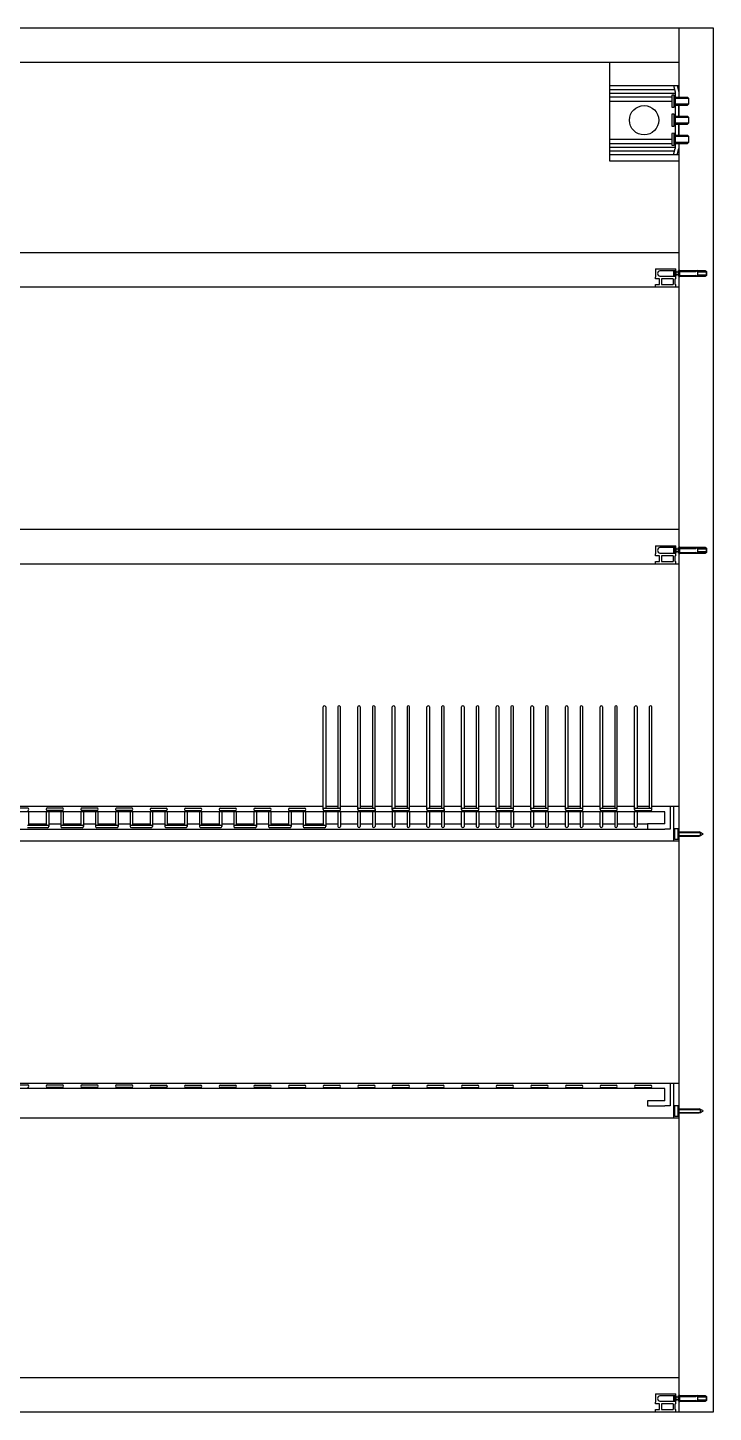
# Model space of a CAD drawing. Header units: millimetres. Extents: x 6463 to 6784, y 3596 to 3917.
# Drawn here: x 6743.9 to 6783.6, y 3715.3 to 3795.3 of the extents above; entities that cross this region are included whole.
import ezdxf

# ---------------------------------------------------------------- set-up
doc = ezdxf.new("R2010")
doc.units = ezdxf.units.MM
doc.layers.add('viti', color=5, linetype='Continuous')

msp = doc.modelspace()

# ---------------------------------------------------------------- linework, layer by layer
for p, q in [((6703.552, 3795.268), (6783.552, 3795.268)), ((6781.552, 3795.268), (6781.552, 3791.263)), ((6783.552, 3795.268), (6783.552, 3715.268)), ((6705.552, 3793.268), (6781.552, 3793.268)), ((6777.552, 3793.268), (6777.552, 3787.567)), ((6781.552, 3790.792), (6781.552, 3790.158)), ((6781.552, 3789.687), (6781.552, 3789.054)), ((6781.552, 3788.583), (6781.552, 3715.268)), ((6777.552, 3787.567), (6781.552, 3787.567)), ((6781.552, 3782.268), (6705.552, 3782.268)), ((6781.552, 3780.268), (6705.552, 3780.268)), ((6781.552, 3766.268), (6705.552, 3766.268)), ((6781.552, 3764.268), (6705.552, 3764.268)), ((6761.005, 3750.096), (6761.005, 3756.026)), ((6761.155, 3756.026), (6761.155, 3750.171)), ((6761.855, 3756.026), (6761.855, 3750.171)), ((6762.005, 3750.096), (6762.005, 3756.026)), ((6763.005, 3750.096), (6763.005, 3756.026)), ((6763.155, 3756.026), (6763.155, 3750.171)), ((6763.855, 3756.026), (6763.855, 3750.171)), ((6764.005, 3750.096), (6764.005, 3756.026)), ((6765.005, 3750.096), (6765.005, 3756.026)), ((6765.155, 3756.026), (6765.155, 3750.171)), ((6765.855, 3756.026), (6765.855, 3750.171)), ((6766.005, 3750.096), (6766.005, 3756.026)), ((6767.005, 3750.096), (6767.005, 3756.026)), ((6767.155, 3756.026), (6767.155, 3750.171)), ((6767.855, 3756.026), (6767.855, 3750.171)), ((6768.005, 3750.096), (6768.005, 3756.026)), ((6769.005, 3750.095), (6769.005, 3756.026)), ((6769.155, 3756.026), (6769.155, 3750.17)), ((6769.855, 3756.026), (6769.855, 3750.17)), ((6770.005, 3750.095), (6770.005, 3756.026)), ((6771.005, 3750.095), (6771.005, 3756.026)), ((6771.155, 3756.026), (6771.155, 3750.17)), ((6771.855, 3756.026), (6771.855, 3750.17)), ((6772.005, 3750.095), (6772.005, 3756.026)), ((6773.005, 3750.095), (6773.005, 3756.026)), ((6773.155, 3756.026), (6773.155, 3750.17)), ((6773.855, 3756.026), (6773.855, 3750.17)), ((6774.005, 3750.095), (6774.005, 3756.026)), ((6775.005, 3750.095), (6775.005, 3756.026)), ((6775.155, 3756.026), (6775.155, 3750.17)), ((6775.855, 3756.026), (6775.855, 3750.17)), ((6776.005, 3750.095), (6776.005, 3756.026)), ((6777.005, 3750.095), (6777.005, 3756.026)), ((6777.155, 3756.026), (6777.155, 3750.17)), ((6777.855, 3756.026), (6777.855, 3750.17)), ((6778.005, 3750.095), (6778.005, 3756.026)), ((6779.005, 3750.095), (6779.005, 3756.026)), ((6779.155, 3756.026), (6779.155, 3750.17)), ((6779.855, 3756.026), (6779.855, 3750.17)), ((6780.005, 3750.095), (6780.005, 3756.026)), ((6780.752, 3749.968), (6707.856, 3749.968)), ((6761.005, 3750.268), (6726.006, 3750.268)), ((6743.075, 3750.184), (6743.936, 3750.184)), ((6744.006, 3749.193), (6744.006, 3749.968)), ((6745.006, 3750.118), (6745.006, 3750.1)), ((6745.006, 3749.968), (6745.006, 3749.193)), ((6745.075, 3750.184), (6745.936, 3750.184)), ((6745.936, 3750.034), (6745.075, 3750.034)), ((6745.156, 3749.968), (6745.156, 3749.118)), ((6745.856, 3749.968), (6745.856, 3749.118)), ((6746.006, 3749.193), (6746.006, 3749.968)), ((6747.006, 3750.118), (6747.006, 3750.1)), ((6747.006, 3749.968), (6747.006, 3749.193)), ((6747.075, 3750.184), (6747.936, 3750.184)), ((6747.936, 3750.034), (6747.075, 3750.034)), ((6747.156, 3749.968), (6747.156, 3749.118)), ((6747.856, 3749.968), (6747.856, 3749.118)), ((6748.006, 3749.193), (6748.006, 3749.968)), ((6749.006, 3750.118), (6749.006, 3750.1)), ((6749.006, 3749.968), (6749.006, 3749.193)), ((6749.075, 3750.184), (6749.936, 3750.184)), ((6749.936, 3750.034), (6749.075, 3750.034)), ((6749.156, 3749.968), (6749.156, 3749.118)), ((6749.856, 3749.968), (6749.856, 3749.118)), ((6750.006, 3749.193), (6750.006, 3749.968)), ((6751.006, 3750.118), (6751.006, 3750.09)), ((6751.006, 3749.968), (6751.006, 3749.193)), ((6751.074, 3750.177), (6751.936, 3750.177)), ((6751.936, 3750.027), (6751.074, 3750.027)), ((6751.156, 3749.968), (6751.156, 3749.118)), ((6751.856, 3749.968), (6751.856, 3749.118)), ((6752.006, 3749.193), (6752.006, 3749.968)), ((6753.006, 3750.118), (6753.006, 3750.09)), ((6753.006, 3749.968), (6753.006, 3749.193)), ((6753.074, 3750.177), (6753.936, 3750.177)), ((6753.936, 3750.027), (6753.074, 3750.027)), ((6753.156, 3749.968), (6753.156, 3749.118)), ((6753.856, 3749.968), (6753.856, 3749.118)), ((6754.006, 3749.193), (6754.006, 3749.968)), ((6755.006, 3750.118), (6755.006, 3750.09)), ((6755.006, 3749.968), (6755.006, 3749.193)), ((6755.074, 3750.177), (6755.936, 3750.177)), ((6755.936, 3750.027), (6755.074, 3750.027)), ((6755.156, 3749.968), (6755.156, 3749.118)), ((6755.856, 3749.968), (6755.856, 3749.118)), ((6756.006, 3749.193), (6756.006, 3749.968)), ((6757.006, 3750.118), (6757.006, 3750.09)), ((6757.006, 3749.968), (6757.006, 3749.193)), ((6757.074, 3750.177), (6757.936, 3750.177)), ((6757.936, 3750.027), (6757.074, 3750.027)), ((6757.156, 3749.968), (6757.156, 3749.118)), ((6757.856, 3749.968), (6757.856, 3749.118)), ((6758.006, 3749.193), (6758.006, 3749.968)), ((6759.006, 3750.109), (6759.006, 3750.082)), ((6759.006, 3749.968), (6759.006, 3749.193)), ((6759.074, 3750.17), (6759.936, 3750.17)), ((6759.936, 3750.02), (6759.074, 3750.02)), ((6759.156, 3749.968), (6759.156, 3749.118)), ((6759.856, 3749.968), (6759.856, 3749.118)), ((6760.006, 3749.193), (6760.006, 3749.968)), ((6761.006, 3750.118), (6761.006, 3750.082)), ((6761.006, 3749.968), (6761.006, 3749.193)), ((6761.074, 3750.17), (6761.936, 3750.17)), ((6761.936, 3750.02), (6761.074, 3750.02)), ((6761.855, 3750.268), (6761.155, 3750.268)), ((6761.156, 3749.968), (6761.156, 3749.118)), ((6761.856, 3749.968), (6761.856, 3749.118)), ((6763.005, 3750.268), (6762.005, 3750.268)), ((6762.006, 3749.968), (6762.006, 3749.118)), ((6763.006, 3750.109), (6763.006, 3750.082)), ((6763.006, 3749.118), (6763.006, 3749.968)), ((6763.074, 3750.17), (6763.936, 3750.17)), ((6763.936, 3750.02), (6763.074, 3750.02)), ((6763.855, 3750.268), (6763.155, 3750.268)), ((6763.156, 3749.968), (6763.156, 3749.118)), ((6763.856, 3750.043), (6763.856, 3749.118)), ((6765.005, 3750.268), (6764.005, 3750.268)), ((6764.006, 3750.118), (6764.006, 3749.118)), ((6765.006, 3749.118), (6765.006, 3750.118)), ((6765.006, 3750.109), (6765.006, 3750.082)), ((6765.074, 3750.17), (6765.936, 3750.17)), ((6765.936, 3750.02), (6765.074, 3750.02)), ((6765.855, 3750.268), (6765.155, 3750.268)), ((6765.156, 3750.043), (6765.156, 3749.118)), ((6765.856, 3749.968), (6765.856, 3749.118)), ((6767.005, 3750.268), (6766.005, 3750.268)), ((6766.006, 3749.968), (6766.006, 3749.118)), ((6767.006, 3750.121), (6767.006, 3750.082)), ((6767.006, 3749.118), (6767.006, 3749.968)), ((6767.074, 3750.17), (6767.936, 3750.17)), ((6767.936, 3750.02), (6767.074, 3750.02)), ((6767.855, 3750.268), (6767.155, 3750.268)), ((6767.156, 3749.968), (6767.156, 3749.118)), ((6767.856, 3750.043), (6767.856, 3749.118)), ((6769.005, 3750.268), (6768.005, 3750.268)), ((6768.006, 3750.118), (6768.006, 3749.118)), ((6769.006, 3749.118), (6769.006, 3749.968)), ((6769.074, 3750.17), (6769.936, 3750.17)), ((6769.936, 3750.02), (6769.074, 3750.02)), ((6769.855, 3750.268), (6769.155, 3750.268)), ((6769.156, 3749.968), (6769.156, 3749.118)), ((6769.856, 3749.968), (6769.856, 3749.118)), ((6771.005, 3750.268), (6770.005, 3750.268)), ((6770.006, 3749.968), (6770.006, 3749.118)), ((6771.006, 3749.118), (6771.006, 3749.968)), ((6771.074, 3750.17), (6771.936, 3750.17)), ((6771.936, 3750.02), (6771.074, 3750.02)), ((6771.855, 3750.268), (6771.155, 3750.268)), ((6771.156, 3749.968), (6771.156, 3749.118)), ((6771.856, 3749.968), (6771.856, 3749.118)), ((6773.005, 3750.268), (6772.005, 3750.268)), ((6772.006, 3749.968), (6772.006, 3749.118)), ((6773.006, 3749.118), (6773.006, 3749.968)), ((6773.074, 3750.17), (6773.936, 3750.17)), ((6773.936, 3750.02), (6773.074, 3750.02)), ((6773.855, 3750.268), (6773.155, 3750.268)), ((6773.156, 3749.968), (6773.156, 3749.118)), ((6773.856, 3749.968), (6773.856, 3749.118)), ((6775.005, 3750.268), (6774.005, 3750.268)), ((6774.006, 3749.968), (6774.006, 3749.118)), ((6775.006, 3749.118), (6775.006, 3749.968)), ((6775.074, 3750.17), (6775.936, 3750.17)), ((6775.936, 3750.02), (6775.074, 3750.02)), ((6775.855, 3750.268), (6775.155, 3750.268)), ((6775.156, 3749.968), (6775.156, 3749.118)), ((6775.856, 3749.968), (6775.856, 3749.118)), ((6777.005, 3750.268), (6776.005, 3750.268)), ((6776.006, 3749.968), (6776.006, 3749.118)), ((6777.006, 3750.109), (6777.006, 3750.082)), ((6777.006, 3749.118), (6777.006, 3749.968)), ((6777.074, 3750.17), (6777.936, 3750.17)), ((6777.936, 3750.02), (6777.074, 3750.02)), ((6777.855, 3750.268), (6777.155, 3750.268)), ((6777.156, 3749.968), (6777.156, 3749.118)), ((6777.856, 3749.968), (6777.856, 3749.118)), ((6779.005, 3750.268), (6778.005, 3750.268)), ((6778.006, 3749.968), (6778.006, 3749.118)), ((6779.006, 3749.118), (6779.006, 3749.968)), ((6779.074, 3750.17), (6779.936, 3750.17)), ((6779.936, 3750.02), (6779.074, 3750.02)), ((6779.855, 3750.268), (6779.155, 3750.268)), ((6779.156, 3749.968), (6779.156, 3749.118)), ((6781.552, 3750.268), (6780.005, 3750.268)), ((6780.752, 3749.268), (6780.752, 3749.968)), ((6781.052, 3750.268), (6781.052, 3748.968)), ((6781.252, 3750.268), (6781.252, 3748.268)), ((6707.352, 3748.968), (6779.752, 3748.968)), ((6743.925, 3749.193), (6745.087, 3749.193)), ((6745.087, 3749.043), (6743.925, 3749.043)), ((6744.006, 3749.268), (6745.006, 3749.268)), ((6745.156, 3749.268), (6745.856, 3749.268)), ((6745.925, 3749.193), (6747.087, 3749.193)), ((6747.087, 3749.043), (6745.925, 3749.043)), ((6746.006, 3749.268), (6747.006, 3749.268)), ((6747.156, 3749.268), (6747.856, 3749.268)), ((6747.925, 3749.193), (6749.087, 3749.193)), ((6749.087, 3749.043), (6747.925, 3749.043)), ((6748.006, 3749.268), (6749.006, 3749.268)), ((6749.156, 3749.268), (6749.856, 3749.268)), ((6749.925, 3749.193), (6751.087, 3749.193)), ((6751.087, 3749.043), (6749.925, 3749.043)), ((6750.006, 3749.268), (6751.006, 3749.268)), ((6751.156, 3749.268), (6751.856, 3749.268)), ((6751.925, 3749.193), (6753.087, 3749.193)), ((6753.087, 3749.043), (6751.925, 3749.043)), ((6752.006, 3749.268), (6753.006, 3749.268)), ((6753.156, 3749.268), (6753.856, 3749.268)), ((6753.925, 3749.193), (6755.087, 3749.193)), ((6755.087, 3749.043), (6753.925, 3749.043)), ((6754.006, 3749.268), (6755.006, 3749.268)), ((6755.156, 3749.268), (6755.856, 3749.268)), ((6755.925, 3749.193), (6757.087, 3749.193)), ((6757.087, 3749.043), (6755.925, 3749.043)), ((6756.006, 3749.268), (6757.006, 3749.268)), ((6757.156, 3749.268), (6757.856, 3749.268)), ((6757.925, 3749.193), (6759.087, 3749.193)), ((6759.087, 3749.043), (6757.925, 3749.043)), ((6758.006, 3749.268), (6759.006, 3749.268)), ((6759.156, 3749.268), (6759.856, 3749.268)), ((6759.925, 3749.193), (6761.087, 3749.193)), ((6761.087, 3749.043), (6759.925, 3749.043)), ((6760.006, 3749.268), (6761.006, 3749.268)), ((6761.156, 3749.268), (6761.856, 3749.268)), ((6762.006, 3749.268), (6763.006, 3749.268)), ((6763.156, 3749.268), (6763.856, 3749.268)), ((6764.006, 3749.268), (6765.006, 3749.268)), ((6765.156, 3749.268), (6765.856, 3749.268)), ((6766.006, 3749.268), (6767.006, 3749.268)), ((6767.156, 3749.268), (6767.856, 3749.268)), ((6768.006, 3749.268), (6769.006, 3749.268)), ((6769.156, 3749.268), (6769.856, 3749.268)), ((6770.006, 3749.268), (6771.006, 3749.268)), ((6771.156, 3749.268), (6771.856, 3749.268)), ((6772.006, 3749.268), (6773.006, 3749.268)), ((6773.156, 3749.268), (6773.856, 3749.268)), ((6774.006, 3749.268), (6775.006, 3749.268)), ((6775.156, 3749.268), (6775.856, 3749.268)), ((6776.006, 3749.268), (6777.006, 3749.268)), ((6777.156, 3749.268), (6777.856, 3749.268)), ((6778.006, 3749.268), (6779.006, 3749.268)), ((6779.156, 3749.268), (6779.752, 3749.268)), ((6780.752, 3749.268), (6779.752, 3749.268)), ((6779.752, 3749.268), (6779.752, 3748.968)), ((6779.752, 3748.968), (6780.752, 3748.968)), ((6781.052, 3748.968), (6780.752, 3748.968)), ((6781.552, 3748.268), (6705.552, 3748.268)), ((6781.552, 3734.268), (6705.552, 3734.268)), ((6780.752, 3733.968), (6706.352, 3733.968)), ((6743.075, 3734.184), (6743.936, 3734.184)), ((6745.075, 3734.184), (6745.936, 3734.184)), ((6745.936, 3734.034), (6745.075, 3734.034)), ((6747.075, 3734.184), (6747.936, 3734.184)), ((6747.936, 3734.034), (6747.075, 3734.034)), ((6749.075, 3734.184), (6749.936, 3734.184)), ((6749.936, 3734.034), (6749.075, 3734.034)), ((6751.074, 3734.177), (6751.936, 3734.177)), ((6751.936, 3734.027), (6751.074, 3734.027)), ((6753.074, 3734.177), (6753.936, 3734.177)), ((6753.936, 3734.027), (6753.074, 3734.027)), ((6755.074, 3734.177), (6755.936, 3734.177)), ((6755.936, 3734.027), (6755.074, 3734.027)), ((6757.074, 3734.177), (6757.936, 3734.177)), ((6757.936, 3734.027), (6757.074, 3734.027)), ((6759.074, 3734.17), (6759.936, 3734.17)), ((6759.936, 3734.02), (6759.074, 3734.02)), ((6761.074, 3734.17), (6761.936, 3734.17)), ((6761.936, 3734.02), (6761.074, 3734.02)), ((6763.074, 3734.17), (6763.936, 3734.17)), ((6763.936, 3734.02), (6763.074, 3734.02)), ((6765.074, 3734.17), (6765.936, 3734.17)), ((6765.936, 3734.02), (6765.074, 3734.02)), ((6767.074, 3734.17), (6767.936, 3734.17)), ((6767.936, 3734.02), (6767.074, 3734.02)), ((6769.074, 3734.17), (6769.936, 3734.17)), ((6769.936, 3734.02), (6769.074, 3734.02)), ((6771.074, 3734.17), (6771.936, 3734.17)), ((6771.936, 3734.02), (6771.074, 3734.02)), ((6773.074, 3734.17), (6773.936, 3734.17)), ((6773.936, 3734.02), (6773.074, 3734.02)), ((6775.074, 3734.17), (6775.936, 3734.17)), ((6775.936, 3734.02), (6775.074, 3734.02)), ((6777.074, 3734.17), (6777.936, 3734.17)), ((6777.936, 3734.02), (6777.074, 3734.02)), ((6779.074, 3734.17), (6779.936, 3734.17)), ((6779.936, 3734.02), (6779.074, 3734.02)), ((6780.752, 3733.268), (6780.752, 3733.968)), ((6781.052, 3734.268), (6781.052, 3732.968)), ((6781.252, 3734.268), (6781.252, 3732.268)), ((6780.752, 3733.268), (6779.752, 3733.268)), ((6779.752, 3733.268), (6779.752, 3732.968)), ((6779.752, 3732.968), (6780.752, 3732.968)), ((6781.052, 3732.968), (6780.752, 3732.968)), ((6781.552, 3732.268), (6705.552, 3732.268)), ((6781.552, 3717.268), (6705.552, 3717.268)), ((6783.552, 3715.268), (6703.552, 3715.268))]:
    msp.add_line(p, q)
for centre, start, end in [((6761.08, 3756.02), 4.69191, 175.30809), ((6761.93, 3756.02), 4.69191, 175.30809), ((6763.08, 3756.02), 4.69191, 175.30809), ((6763.93, 3756.02), 4.69191, 175.30809), ((6765.08, 3756.02), 4.69191, 175.30809), ((6765.93, 3756.02), 4.69191, 175.30809), ((6767.08, 3756.02), 4.69191, 175.30809), ((6767.93, 3756.02), 4.69191, 175.30809), ((6769.08, 3756.02), 4.69191, 175.30809), ((6769.93, 3756.02), 4.69191, 175.30809), ((6771.08, 3756.02), 4.69191, 175.30809), ((6771.93, 3756.02), 4.69191, 175.30809), ((6773.08, 3756.02), 4.69191, 175.30809), ((6773.93, 3756.02), 4.69191, 175.30809), ((6775.08, 3756.02), 4.69191, 175.30809), ((6775.93, 3756.02), 4.69191, 175.30809), ((6777.08, 3756.02), 4.69191, 175.30809), ((6777.93, 3756.02), 4.69191, 175.30809), ((6779.08, 3756.02), 4.69191, 175.30809), ((6779.93, 3756.02), 4.69191, 175.30809), ((6743.93, 3750.109), 274.69191, 85.30809), ((6745.081, 3750.109), 94.69191, 265.30809), ((6745.93, 3750.109), 274.69191, 85.30809), ((6747.081, 3750.109), 94.69191, 265.30809), ((6747.93, 3750.109), 274.69191, 85.30809), ((6749.081, 3750.109), 94.69191, 265.30809), ((6749.93, 3750.109), 274.69191, 85.30809), ((6751.08, 3750.102), 94.69191, 265.30809), ((6751.93, 3750.102), 274.69191, 85.30809), ((6753.08, 3750.102), 94.69191, 265.30809), ((6753.93, 3750.102), 274.69191, 85.30809), ((6755.08, 3750.102), 94.69191, 265.30809), ((6755.93, 3750.102), 274.69191, 85.30809), ((6757.08, 3750.102), 94.69191, 265.30809), ((6757.93, 3750.102), 274.69191, 85.30809), ((6759.08, 3750.095), 94.69191, 265.30809), ((6759.93, 3750.095), 274.69191, 85.30809), ((6761.08, 3750.095), 94.69191, 265.30809), ((6761.93, 3750.095), 274.69191, 85.30809), ((6763.08, 3750.095), 94.69191, 265.30809), ((6763.93, 3750.095), 274.69191, 85.30809), ((6765.08, 3750.095), 94.69191, 265.30809), ((6765.93, 3750.095), 274.69191, 85.30809), ((6767.08, 3750.095), 94.69191, 265.30809), ((6767.93, 3750.095), 274.69191, 85.30809), ((6769.08, 3750.095), 94.69191, 265.30809), ((6769.93, 3750.095), 274.69191, 85.30809), ((6771.08, 3750.095), 94.69191, 265.30809), ((6771.93, 3750.095), 274.69191, 85.30809), ((6773.08, 3750.095), 94.69191, 265.30809), ((6773.93, 3750.095), 274.69191, 85.30809), ((6775.08, 3750.095), 94.69191, 265.30809), ((6775.93, 3750.095), 274.69191, 85.30809), ((6777.08, 3750.095), 94.69191, 265.30809), ((6777.93, 3750.095), 274.69191, 85.30809), ((6779.08, 3750.095), 94.69191, 265.30809), ((6779.93, 3750.095), 274.69191, 85.30809), ((6745.081, 3749.118), 274.69191, 85.30809), ((6745.931, 3749.118), 94.69191, 265.30809), ((6747.081, 3749.118), 274.69191, 85.30809), ((6747.931, 3749.118), 94.69191, 265.30809), ((6749.081, 3749.118), 274.69191, 85.30809), ((6749.931, 3749.118), 94.69191, 265.30809), ((6751.081, 3749.118), 274.69191, 85.30809), ((6751.931, 3749.118), 94.69191, 265.30809), ((6753.081, 3749.118), 274.69191, 85.30809), ((6753.931, 3749.118), 94.69191, 265.30809), ((6755.081, 3749.118), 274.69191, 85.30809), ((6755.931, 3749.118), 94.69191, 265.30809), ((6757.081, 3749.118), 274.69191, 85.30809), ((6757.931, 3749.118), 94.69191, 265.30809), ((6759.081, 3749.118), 274.69191, 85.30809), ((6759.931, 3749.118), 94.69191, 265.30809), ((6761.081, 3749.118), 274.69191, 85.30809), ((6761.931, 3749.124), 184.69191, 355.30809), ((6763.081, 3749.124), 184.69191, 355.30809), ((6763.931, 3749.124), 184.69191, 355.30809), ((6765.081, 3749.124), 184.69191, 355.30809), ((6765.931, 3749.124), 184.69191, 355.30809), ((6767.081, 3749.124), 184.69191, 355.30809), ((6767.931, 3749.124), 184.69191, 355.30809), ((6769.081, 3749.124), 184.69191, 355.30809), ((6769.931, 3749.124), 184.69191, 355.30809), ((6771.081, 3749.124), 184.69191, 355.30809), ((6771.931, 3749.124), 184.69191, 355.30809), ((6773.081, 3749.124), 184.69191, 355.30809), ((6773.931, 3749.124), 184.69191, 355.30809), ((6775.081, 3749.124), 184.69191, 355.30809), ((6775.931, 3749.124), 184.69191, 355.30809), ((6777.081, 3749.124), 184.69191, 355.30809), ((6777.931, 3749.124), 184.69191, 355.30809), ((6779.081, 3749.124), 184.69191, 355.30809), ((6743.93, 3734.109), 274.69191, 85.30809), ((6745.081, 3734.109), 94.69191, 265.30809), ((6745.93, 3734.109), 274.69191, 85.30809), ((6747.081, 3734.109), 94.69191, 265.30809), ((6747.93, 3734.109), 274.69191, 85.30809), ((6749.081, 3734.109), 94.69191, 265.30809), ((6749.93, 3734.109), 274.69191, 85.30809), ((6751.08, 3734.102), 94.69191, 265.30809), ((6751.93, 3734.102), 274.69191, 85.30809), ((6753.08, 3734.102), 94.69191, 265.30809), ((6753.93, 3734.102), 274.69191, 85.30809), ((6755.08, 3734.102), 94.69191, 265.30809), ((6755.93, 3734.102), 274.69191, 85.30809), ((6757.08, 3734.102), 94.69191, 265.30809), ((6757.93, 3734.102), 274.69191, 85.30809), ((6759.08, 3734.095), 94.69191, 265.30809), ((6759.93, 3734.095), 274.69191, 85.30809), ((6761.08, 3734.095), 94.69191, 265.30809), ((6761.93, 3734.095), 274.69191, 85.30809), ((6763.08, 3734.095), 94.69191, 265.30809), ((6763.93, 3734.095), 274.69191, 85.30809), ((6765.08, 3734.095), 94.69191, 265.30809), ((6765.93, 3734.095), 274.69191, 85.30809), ((6767.08, 3734.095), 94.69191, 265.30809), ((6767.93, 3734.095), 274.69191, 85.30809), ((6769.08, 3734.095), 94.69191, 265.30809), ((6769.93, 3734.095), 274.69191, 85.30809), ((6771.08, 3734.095), 94.69191, 265.30809), ((6771.93, 3734.095), 274.69191, 85.30809), ((6773.08, 3734.095), 94.69191, 265.30809), ((6773.93, 3734.095), 274.69191, 85.30809), ((6775.08, 3734.095), 94.69191, 265.30809), ((6775.93, 3734.095), 274.69191, 85.30809), ((6777.08, 3734.095), 94.69191, 265.30809), ((6777.93, 3734.095), 274.69191, 85.30809), ((6779.08, 3734.095), 94.69191, 265.30809), ((6779.93, 3734.095), 274.69191, 85.30809)]:
    msp.add_arc(centre, 0.0753, start, end)
at = {"layer": 'viti'}
for p, q in [((6777.552, 3791.923), (6781.554, 3791.923)), ((6777.552, 3791.923), (6777.552, 3787.923)), ((6777.552, 3791.696), (6781.314, 3791.696)), ((6777.552, 3791.477), (6781.352, 3791.477)), ((6777.552, 3791.265), (6781.148, 3791.265)), ((6781.286, 3791.377), (6781.146, 3791.372)), ((6781.146, 3791.372), (6781.146, 3790.683)), ((6781.288, 3791.377), (6781.148, 3791.372)), ((6781.288, 3791.377), (6781.148, 3791.372)), ((6781.148, 3791.372), (6781.148, 3790.683)), ((6781.148, 3791.372), (6781.148, 3790.683)), ((6781.254, 3791.923), (6781.352, 3791.556)), ((6781.286, 3790.678), (6781.286, 3791.377)), ((6781.286, 3791.314), (6781.35, 3791.299)), ((6781.286, 3791.314), (6781.35, 3791.299)), ((6781.288, 3790.678), (6781.288, 3791.377)), ((6781.288, 3790.678), (6781.288, 3791.377)), ((6781.288, 3791.314), (6781.352, 3791.299)), ((6781.288, 3791.314), (6781.352, 3791.299)), ((6781.288, 3791.314), (6781.352, 3791.299)), ((6781.288, 3791.314), (6781.352, 3791.299)), ((6781.35, 3791.299), (6781.349, 3790.757)), ((6781.35, 3791.299), (6781.349, 3790.757)), ((6781.35, 3791.263), (6782.052, 3791.263)), ((6781.35, 3791.202), (6782.12, 3791.202)), ((6781.352, 3791.556), (6781.352, 3788.29)), ((6781.352, 3791.299), (6781.352, 3790.757)), ((6781.352, 3791.299), (6781.352, 3790.757)), ((6781.352, 3791.299), (6781.352, 3790.757)), ((6781.352, 3791.299), (6781.352, 3790.757)), ((6781.352, 3791.263), (6781.552, 3791.263)), ((6781.352, 3791.263), (6781.552, 3791.263)), ((6781.352, 3791.202), (6781.552, 3791.202)), ((6781.352, 3791.202), (6781.552, 3791.202)), ((6781.454, 3791.923), (6781.552, 3791.556)), ((6781.554, 3791.923), (6781.552, 3791.923)), ((6781.552, 3791.556), (6781.552, 3791.263)), ((6782.052, 3791.263), (6782.12, 3791.202)), ((6782.12, 3791.202), (6782.12, 3790.853)), ((6777.552, 3791.028), (6781.148, 3791.028)), ((6781.146, 3790.683), (6781.286, 3790.678)), ((6781.148, 3790.683), (6781.288, 3790.678)), ((6781.148, 3790.683), (6781.288, 3790.678)), ((6781.349, 3790.757), (6781.286, 3790.741)), ((6781.349, 3790.757), (6781.286, 3790.741)), ((6781.352, 3790.757), (6781.288, 3790.741)), ((6781.352, 3790.757), (6781.288, 3790.741)), ((6781.352, 3790.757), (6781.288, 3790.741)), ((6781.352, 3790.757), (6781.288, 3790.741)), ((6782.12, 3790.853), (6781.349, 3790.852)), ((6781.35, 3790.792), (6782.052, 3790.792)), ((6781.552, 3790.852), (6781.351, 3790.852)), ((6781.552, 3790.852), (6781.351, 3790.852)), ((6781.352, 3790.792), (6781.552, 3790.792)), ((6781.352, 3790.792), (6781.552, 3790.792)), ((6781.549, 3790.792), (6781.549, 3790.158)), ((6781.552, 3790.792), (6781.552, 3790.158)), ((6781.552, 3790.792), (6781.552, 3790.158)), ((6782.052, 3790.792), (6782.12, 3790.853)), ((6781.286, 3790.272), (6781.146, 3790.268)), ((6781.146, 3790.268), (6781.146, 3789.578)), ((6781.288, 3790.272), (6781.148, 3790.268)), ((6781.288, 3790.272), (6781.148, 3790.268)), ((6781.148, 3790.268), (6781.148, 3789.578)), ((6781.148, 3790.268), (6781.148, 3789.578)), ((6781.286, 3789.573), (6781.286, 3790.272)), ((6781.286, 3790.209), (6781.35, 3790.194)), ((6781.286, 3790.209), (6781.35, 3790.194)), ((6781.349, 3789.652), (6781.286, 3789.636)), ((6781.349, 3789.652), (6781.286, 3789.636)), ((6781.288, 3789.573), (6781.288, 3790.272)), ((6781.288, 3789.573), (6781.288, 3790.272)), ((6781.288, 3790.209), (6781.352, 3790.194)), ((6781.288, 3790.209), (6781.352, 3790.194)), ((6781.288, 3790.209), (6781.352, 3790.194)), ((6781.288, 3790.209), (6781.352, 3790.194)), ((6781.352, 3789.652), (6781.288, 3789.636)), ((6781.352, 3789.652), (6781.288, 3789.636)), ((6781.352, 3789.652), (6781.288, 3789.636)), ((6781.352, 3789.652), (6781.288, 3789.636)), ((6781.35, 3790.194), (6781.349, 3789.652)), ((6781.35, 3790.194), (6781.349, 3789.652)), ((6782.12, 3789.748), (6781.349, 3789.747)), ((6781.35, 3790.158), (6782.052, 3790.158)), ((6781.35, 3790.098), (6782.12, 3790.098)), ((6781.35, 3789.687), (6782.052, 3789.687)), ((6781.552, 3789.747), (6781.351, 3789.747)), ((6781.552, 3789.747), (6781.351, 3789.747)), ((6781.352, 3790.194), (6781.352, 3789.652)), ((6781.352, 3790.194), (6781.352, 3789.652)), ((6781.352, 3790.194), (6781.352, 3789.652)), ((6781.352, 3790.194), (6781.352, 3789.652)), ((6781.352, 3790.158), (6781.552, 3790.158)), ((6781.352, 3790.158), (6781.552, 3790.158)), ((6781.352, 3790.098), (6781.552, 3790.098)), ((6781.352, 3790.098), (6781.552, 3790.098)), ((6781.352, 3789.687), (6781.552, 3789.687)), ((6781.352, 3789.687), (6781.552, 3789.687)), ((6781.549, 3789.687), (6781.549, 3789.054)), ((6781.552, 3789.687), (6781.552, 3789.054)), ((6781.552, 3789.687), (6781.552, 3789.054)), ((6782.052, 3790.158), (6782.12, 3790.098)), ((6782.052, 3789.687), (6782.12, 3789.748)), ((6782.12, 3790.098), (6782.12, 3789.748)), ((6777.552, 3788.818), (6781.148, 3788.818)), ((6781.146, 3789.578), (6781.286, 3789.573)), ((6781.286, 3789.168), (6781.146, 3789.163)), ((6781.146, 3789.163), (6781.146, 3788.473)), ((6781.148, 3789.578), (6781.288, 3789.573)), ((6781.148, 3789.578), (6781.288, 3789.573)), ((6781.288, 3789.168), (6781.148, 3789.163)), ((6781.288, 3789.168), (6781.148, 3789.163)), ((6781.148, 3789.163), (6781.148, 3788.473)), ((6781.148, 3789.163), (6781.148, 3788.473)), ((6781.286, 3788.469), (6781.286, 3789.168)), ((6781.286, 3789.105), (6781.35, 3789.089)), ((6781.286, 3789.105), (6781.35, 3789.089)), ((6781.288, 3788.469), (6781.288, 3789.168)), ((6781.288, 3788.469), (6781.288, 3789.168)), ((6781.288, 3789.105), (6781.352, 3789.089)), ((6781.288, 3789.105), (6781.352, 3789.089)), ((6781.288, 3789.105), (6781.352, 3789.089)), ((6781.288, 3789.105), (6781.352, 3789.089)), ((6781.35, 3789.089), (6781.349, 3788.547)), ((6781.35, 3789.089), (6781.349, 3788.547)), ((6781.35, 3789.054), (6782.052, 3789.054)), ((6781.35, 3788.993), (6782.12, 3788.993)), ((6781.352, 3789.089), (6781.352, 3788.547)), ((6781.352, 3789.089), (6781.352, 3788.547)), ((6781.352, 3789.089), (6781.352, 3788.547)), ((6781.352, 3789.089), (6781.352, 3788.547)), ((6781.352, 3789.054), (6781.552, 3789.054)), ((6781.352, 3789.054), (6781.552, 3789.054)), ((6781.352, 3788.993), (6781.552, 3788.993)), ((6781.352, 3788.993), (6781.552, 3788.993)), ((6782.052, 3789.054), (6782.12, 3788.993)), ((6782.12, 3788.993), (6782.12, 3788.643)), ((6777.552, 3788.58), (6781.148, 3788.58)), ((6777.552, 3788.369), (6781.352, 3788.369)), ((6777.552, 3788.149), (6781.314, 3788.149)), ((6781.146, 3788.473), (6781.286, 3788.469)), ((6781.148, 3788.473), (6781.288, 3788.469)), ((6781.148, 3788.473), (6781.288, 3788.469)), ((6781.254, 3787.923), (6781.352, 3788.29)), ((6781.349, 3788.547), (6781.286, 3788.532)), ((6781.349, 3788.547), (6781.286, 3788.532)), ((6781.352, 3788.547), (6781.288, 3788.532)), ((6781.352, 3788.547), (6781.288, 3788.532)), ((6781.352, 3788.547), (6781.288, 3788.532)), ((6781.352, 3788.547), (6781.288, 3788.532)), ((6782.12, 3788.643), (6781.349, 3788.642)), ((6781.35, 3788.583), (6782.052, 3788.583)), ((6781.552, 3788.643), (6781.351, 3788.642)), ((6781.552, 3788.643), (6781.351, 3788.642)), ((6781.352, 3788.583), (6781.552, 3788.583)), ((6781.352, 3788.583), (6781.552, 3788.583)), ((6781.454, 3787.923), (6781.552, 3788.29)), ((6781.552, 3788.583), (6781.552, 3788.29)), ((6782.052, 3788.583), (6782.12, 3788.643)), ((6781.552, 3787.923), (6777.552, 3787.923)), ((6781.554, 3787.923), (6781.552, 3787.923)), ((6780.211, 3781.336), (6781.395, 3781.336)), ((6780.211, 3781.336), (6780.211, 3780.86)), ((6780.211, 3780.751), (6780.211, 3780.86)), ((6781.395, 3781.227), (6780.468, 3781.226)), ((6780.468, 3780.912), (6781.395, 3780.912)), ((6781.273, 3781.213), (6781.39, 3781.213)), ((6781.273, 3780.924), (6781.273, 3781.213)), ((6781.273, 3781.082), (6781.332, 3781.082)), ((6781.273, 3781.055), (6781.332, 3781.055)), ((6781.39, 3780.924), (6781.273, 3780.924)), ((6781.332, 3781.213), (6781.332, 3780.924)), ((6781.39, 3781.213), (6781.39, 3780.924)), ((6781.55, 3781.135), (6781.39, 3781.135)), ((6781.39, 3781.002), (6781.55, 3781.003)), ((6781.395, 3781.227), (6781.395, 3781.336)), ((6781.395, 3780.751), (6781.395, 3780.912)), ((6781.549, 3780.903), (6781.625, 3780.891)), ((6781.625, 3781.247), (6781.55, 3781.235)), ((6781.55, 3780.903), (6781.55, 3781.235)), ((6781.55, 3781.235), (6781.625, 3781.186)), ((6781.55, 3780.903), (6781.625, 3780.952)), ((6781.593, 3781.207), (6782.585, 3781.207)), ((6781.594, 3780.932), (6782.585, 3780.932)), ((6781.625, 3781.247), (6783.074, 3781.247)), ((6781.625, 3781.207), (6781.625, 3781.247)), ((6781.625, 3780.952), (6781.625, 3781.186)), ((6781.625, 3781.186), (6782.551, 3781.186)), ((6781.625, 3780.952), (6782.551, 3780.952)), ((6781.625, 3780.891), (6781.625, 3780.932)), ((6783.074, 3780.891), (6781.625, 3780.891)), ((6782.632, 3781.235), (6782.551, 3781.186)), ((6782.632, 3780.903), (6782.551, 3780.952)), ((6782.632, 3781.235), (6782.632, 3780.903)), ((6783.084, 3781.197), (6782.632, 3781.197)), ((6782.632, 3781.166), (6783.115, 3781.163)), ((6783.115, 3780.979), (6782.632, 3780.979)), ((6782.632, 3780.945), (6783.084, 3780.945)), ((6783.074, 3781.247), (6783.149, 3781.19)), ((6783.15, 3780.948), (6783.074, 3780.891)), ((6783.074, 3780.945), (6783.074, 3780.891)), ((6783.115, 3781.163), (6783.084, 3781.197)), ((6783.084, 3780.945), (6783.115, 3780.979)), ((6783.15, 3781.127), (6783.115, 3781.163)), ((6783.115, 3780.979), (6783.15, 3781.016)), ((6783.149, 3781.19), (6783.15, 3780.948)), ((6783.15, 3781.016), (6783.15, 3781.127)), ((6780.443, 3780.751), (6780.211, 3780.751)), ((6780.211, 3780.268), (6780.211, 3780.423)), ((6780.211, 3780.423), (6780.443, 3780.423)), ((6781.395, 3780.268), (6780.211, 3780.268)), ((6780.443, 3780.423), (6780.443, 3780.751)), ((6781.241, 3780.751), (6780.553, 3780.751)), ((6780.553, 3780.751), (6780.553, 3780.423)), ((6780.553, 3780.423), (6781.241, 3780.423)), ((6781.241, 3780.751), (6781.241, 3780.423)), ((6781.395, 3780.751), (6781.35, 3780.751)), ((6781.35, 3780.423), (6781.35, 3780.751)), ((6781.35, 3780.423), (6781.395, 3780.423)), ((6781.395, 3780.268), (6781.395, 3780.423)), ((6780.211, 3765.336), (6781.395, 3765.336)), ((6780.211, 3765.336), (6780.211, 3764.86)), ((6780.211, 3764.751), (6780.211, 3764.86)), ((6781.395, 3765.227), (6780.468, 3765.226)), ((6780.468, 3764.912), (6781.395, 3764.912)), ((6781.273, 3765.213), (6781.39, 3765.213)), ((6781.273, 3764.924), (6781.273, 3765.213)), ((6781.273, 3765.082), (6781.332, 3765.082)), ((6781.273, 3765.055), (6781.332, 3765.055)), ((6781.39, 3764.924), (6781.273, 3764.924)), ((6781.332, 3765.213), (6781.332, 3764.924)), ((6781.39, 3765.213), (6781.39, 3764.924)), ((6781.55, 3765.135), (6781.39, 3765.135)), ((6781.39, 3765.002), (6781.55, 3765.003)), ((6781.395, 3765.227), (6781.395, 3765.336)), ((6781.395, 3764.751), (6781.395, 3764.912)), ((6781.549, 3764.903), (6781.625, 3764.891)), ((6781.625, 3765.247), (6781.55, 3765.235)), ((6781.55, 3764.903), (6781.55, 3765.235)), ((6781.55, 3765.235), (6781.625, 3765.186)), ((6781.55, 3764.903), (6781.625, 3764.952)), ((6781.593, 3765.207), (6782.585, 3765.207)), ((6781.594, 3764.932), (6782.585, 3764.932)), ((6781.625, 3765.247), (6783.074, 3765.247)), ((6781.625, 3765.207), (6781.625, 3765.247)), ((6781.625, 3764.952), (6781.625, 3765.186)), ((6781.625, 3765.186), (6782.551, 3765.186)), ((6781.625, 3764.952), (6782.551, 3764.952)), ((6781.625, 3764.891), (6781.625, 3764.932)), ((6783.074, 3764.891), (6781.625, 3764.891)), ((6782.632, 3765.235), (6782.551, 3765.186)), ((6782.632, 3764.903), (6782.551, 3764.952)), ((6782.632, 3765.235), (6782.632, 3764.903)), ((6783.084, 3765.197), (6782.632, 3765.197)), ((6782.632, 3765.166), (6783.115, 3765.163)), ((6783.115, 3764.979), (6782.632, 3764.979)), ((6782.632, 3764.945), (6783.084, 3764.945)), ((6783.074, 3765.247), (6783.149, 3765.19)), ((6783.15, 3764.948), (6783.074, 3764.891)), ((6783.074, 3764.945), (6783.074, 3764.891)), ((6783.115, 3765.163), (6783.084, 3765.197)), ((6783.084, 3764.945), (6783.115, 3764.979)), ((6783.15, 3765.127), (6783.115, 3765.163)), ((6783.115, 3764.979), (6783.15, 3765.016)), ((6783.149, 3765.19), (6783.15, 3764.948)), ((6783.15, 3765.016), (6783.15, 3765.127)), ((6780.443, 3764.751), (6780.211, 3764.751)), ((6780.211, 3764.268), (6780.211, 3764.423)), ((6780.211, 3764.423), (6780.443, 3764.423)), ((6781.395, 3764.268), (6780.211, 3764.268)), ((6780.443, 3764.423), (6780.443, 3764.751)), ((6781.241, 3764.751), (6780.553, 3764.751)), ((6780.553, 3764.751), (6780.553, 3764.423)), ((6780.553, 3764.423), (6781.241, 3764.423)), ((6781.241, 3764.751), (6781.241, 3764.423)), ((6781.395, 3764.751), (6781.35, 3764.751)), ((6781.35, 3764.423), (6781.35, 3764.751)), ((6781.35, 3764.423), (6781.395, 3764.423)), ((6781.395, 3764.268), (6781.395, 3764.423)), ((6781.331, 3748.983), (6781.29, 3748.975)), ((6781.29, 3748.975), (6781.29, 3748.393)), ((6781.513, 3748.983), (6781.331, 3748.983)), ((6781.331, 3748.385), (6781.331, 3748.983)), ((6781.513, 3748.385), (6781.513, 3748.983)), ((6781.552, 3748.967), (6781.513, 3748.983)), ((6781.552, 3748.401), (6781.552, 3748.967)), ((6781.552, 3748.806), (6782.736, 3748.806)), ((6781.29, 3748.393), (6781.331, 3748.385)), ((6781.331, 3748.385), (6781.513, 3748.385)), ((6781.377, 3748.385), (6781.513, 3748.385)), ((6781.513, 3748.385), (6781.552, 3748.401)), ((6781.552, 3748.77), (6782.804, 3748.77)), ((6781.552, 3748.598), (6782.804, 3748.598)), ((6781.552, 3748.562), (6782.736, 3748.562)), ((6782.804, 3748.598), (6782.804, 3748.77)), ((6781.331, 3732.983), (6781.29, 3732.975)), ((6781.29, 3732.975), (6781.29, 3732.393)), ((6781.513, 3732.983), (6781.331, 3732.983)), ((6781.331, 3732.385), (6781.331, 3732.983)), ((6781.513, 3732.385), (6781.513, 3732.983)), ((6781.552, 3732.967), (6781.513, 3732.983)), ((6781.552, 3732.401), (6781.552, 3732.967)), ((6781.552, 3732.806), (6782.736, 3732.806)), ((6781.29, 3732.393), (6781.331, 3732.385)), ((6781.331, 3732.385), (6781.513, 3732.385)), ((6781.377, 3732.385), (6781.513, 3732.385)), ((6781.513, 3732.385), (6781.552, 3732.401)), ((6781.552, 3732.77), (6782.804, 3732.77)), ((6781.552, 3732.598), (6782.804, 3732.598)), ((6781.552, 3732.562), (6782.736, 3732.562)), ((6782.804, 3732.598), (6782.804, 3732.77)), ((6780.211, 3716.336), (6781.395, 3716.336)), ((6780.211, 3716.336), (6780.211, 3715.86)), ((6781.395, 3716.227), (6780.468, 3716.226)), ((6781.273, 3716.213), (6781.39, 3716.213)), ((6781.273, 3715.924), (6781.273, 3716.213)), ((6781.273, 3716.082), (6781.332, 3716.082)), ((6781.273, 3716.055), (6781.332, 3716.055)), ((6781.332, 3716.213), (6781.332, 3715.924)), ((6781.39, 3716.213), (6781.39, 3715.924)), ((6781.55, 3716.135), (6781.39, 3716.135)), ((6781.39, 3716.002), (6781.55, 3716.003)), ((6781.395, 3716.227), (6781.395, 3716.336)), ((6781.625, 3716.247), (6781.55, 3716.235)), ((6781.55, 3715.903), (6781.55, 3716.235)), ((6781.55, 3716.235), (6781.625, 3716.186)), ((6781.593, 3716.207), (6782.585, 3716.207)), ((6781.625, 3716.247), (6783.074, 3716.247)), ((6781.625, 3716.207), (6781.625, 3716.247)), ((6781.625, 3715.952), (6781.625, 3716.186)), ((6781.625, 3716.186), (6782.551, 3716.186)), ((6782.632, 3716.235), (6782.551, 3716.186)), ((6782.632, 3716.235), (6782.632, 3715.903)), ((6783.084, 3716.197), (6782.632, 3716.197)), ((6782.632, 3716.166), (6783.115, 3716.163)), ((6783.074, 3716.247), (6783.149, 3716.19)), ((6783.115, 3716.163), (6783.084, 3716.197)), ((6783.15, 3716.127), (6783.115, 3716.163)), ((6783.115, 3715.979), (6783.15, 3716.016)), ((6783.149, 3716.19), (6783.15, 3715.948)), ((6783.15, 3716.016), (6783.15, 3716.127)), ((6780.211, 3715.751), (6780.211, 3715.86)), ((6780.443, 3715.751), (6780.211, 3715.751)), ((6780.211, 3715.268), (6780.211, 3715.423)), ((6780.211, 3715.423), (6780.443, 3715.423)), ((6781.395, 3715.268), (6780.211, 3715.268)), ((6780.443, 3715.423), (6780.443, 3715.751)), ((6780.468, 3715.912), (6781.395, 3715.912)), ((6781.241, 3715.751), (6780.553, 3715.751)), ((6780.553, 3715.751), (6780.553, 3715.423)), ((6780.553, 3715.423), (6781.241, 3715.423)), ((6781.241, 3715.751), (6781.241, 3715.423)), ((6781.39, 3715.924), (6781.273, 3715.924)), ((6781.395, 3715.751), (6781.35, 3715.751)), ((6781.35, 3715.423), (6781.35, 3715.751)), ((6781.35, 3715.423), (6781.395, 3715.423)), ((6781.395, 3715.751), (6781.395, 3715.912)), ((6781.395, 3715.268), (6781.395, 3715.423)), ((6781.549, 3715.903), (6781.625, 3715.891)), ((6781.55, 3715.903), (6781.625, 3715.952)), ((6781.594, 3715.932), (6782.585, 3715.932)), ((6781.625, 3715.952), (6782.551, 3715.952)), ((6781.625, 3715.891), (6781.625, 3715.932)), ((6783.074, 3715.891), (6781.625, 3715.891)), ((6782.632, 3715.903), (6782.551, 3715.952)), ((6783.115, 3715.979), (6782.632, 3715.979)), ((6782.632, 3715.945), (6783.084, 3715.945)), ((6783.15, 3715.948), (6783.074, 3715.891)), ((6783.074, 3715.945), (6783.074, 3715.891)), ((6783.084, 3715.945), (6783.115, 3715.979))]:
    msp.add_line(p, q, dxfattribs=at)
for points in [[(6782.736, 3748.562), (6782.804, 3748.598), (6782.873, 3748.635), (6782.941, 3748.671), (6782.966, 3748.684), (6782.941, 3748.697), (6782.873, 3748.734), (6782.804, 3748.77), (6782.736, 3748.806)], [(6782.736, 3732.562), (6782.804, 3732.598), (6782.873, 3732.635), (6782.941, 3732.671), (6782.966, 3732.684), (6782.941, 3732.697), (6782.873, 3732.734), (6782.804, 3732.77), (6782.736, 3732.806)]]:
    msp.add_lwpolyline(points, dxfattribs=at)
msp.add_circle((6779.552, 3789.923), 0.848, dxfattribs=at)
for centre in [(6780.495, 3781.069), (6780.495, 3765.069), (6780.495, 3716.069)]:
    msp.add_arc(centre, 0.159, 99.73498, 260.25848, dxfattribs=at)

doc.saveas('drawing.dxf')
